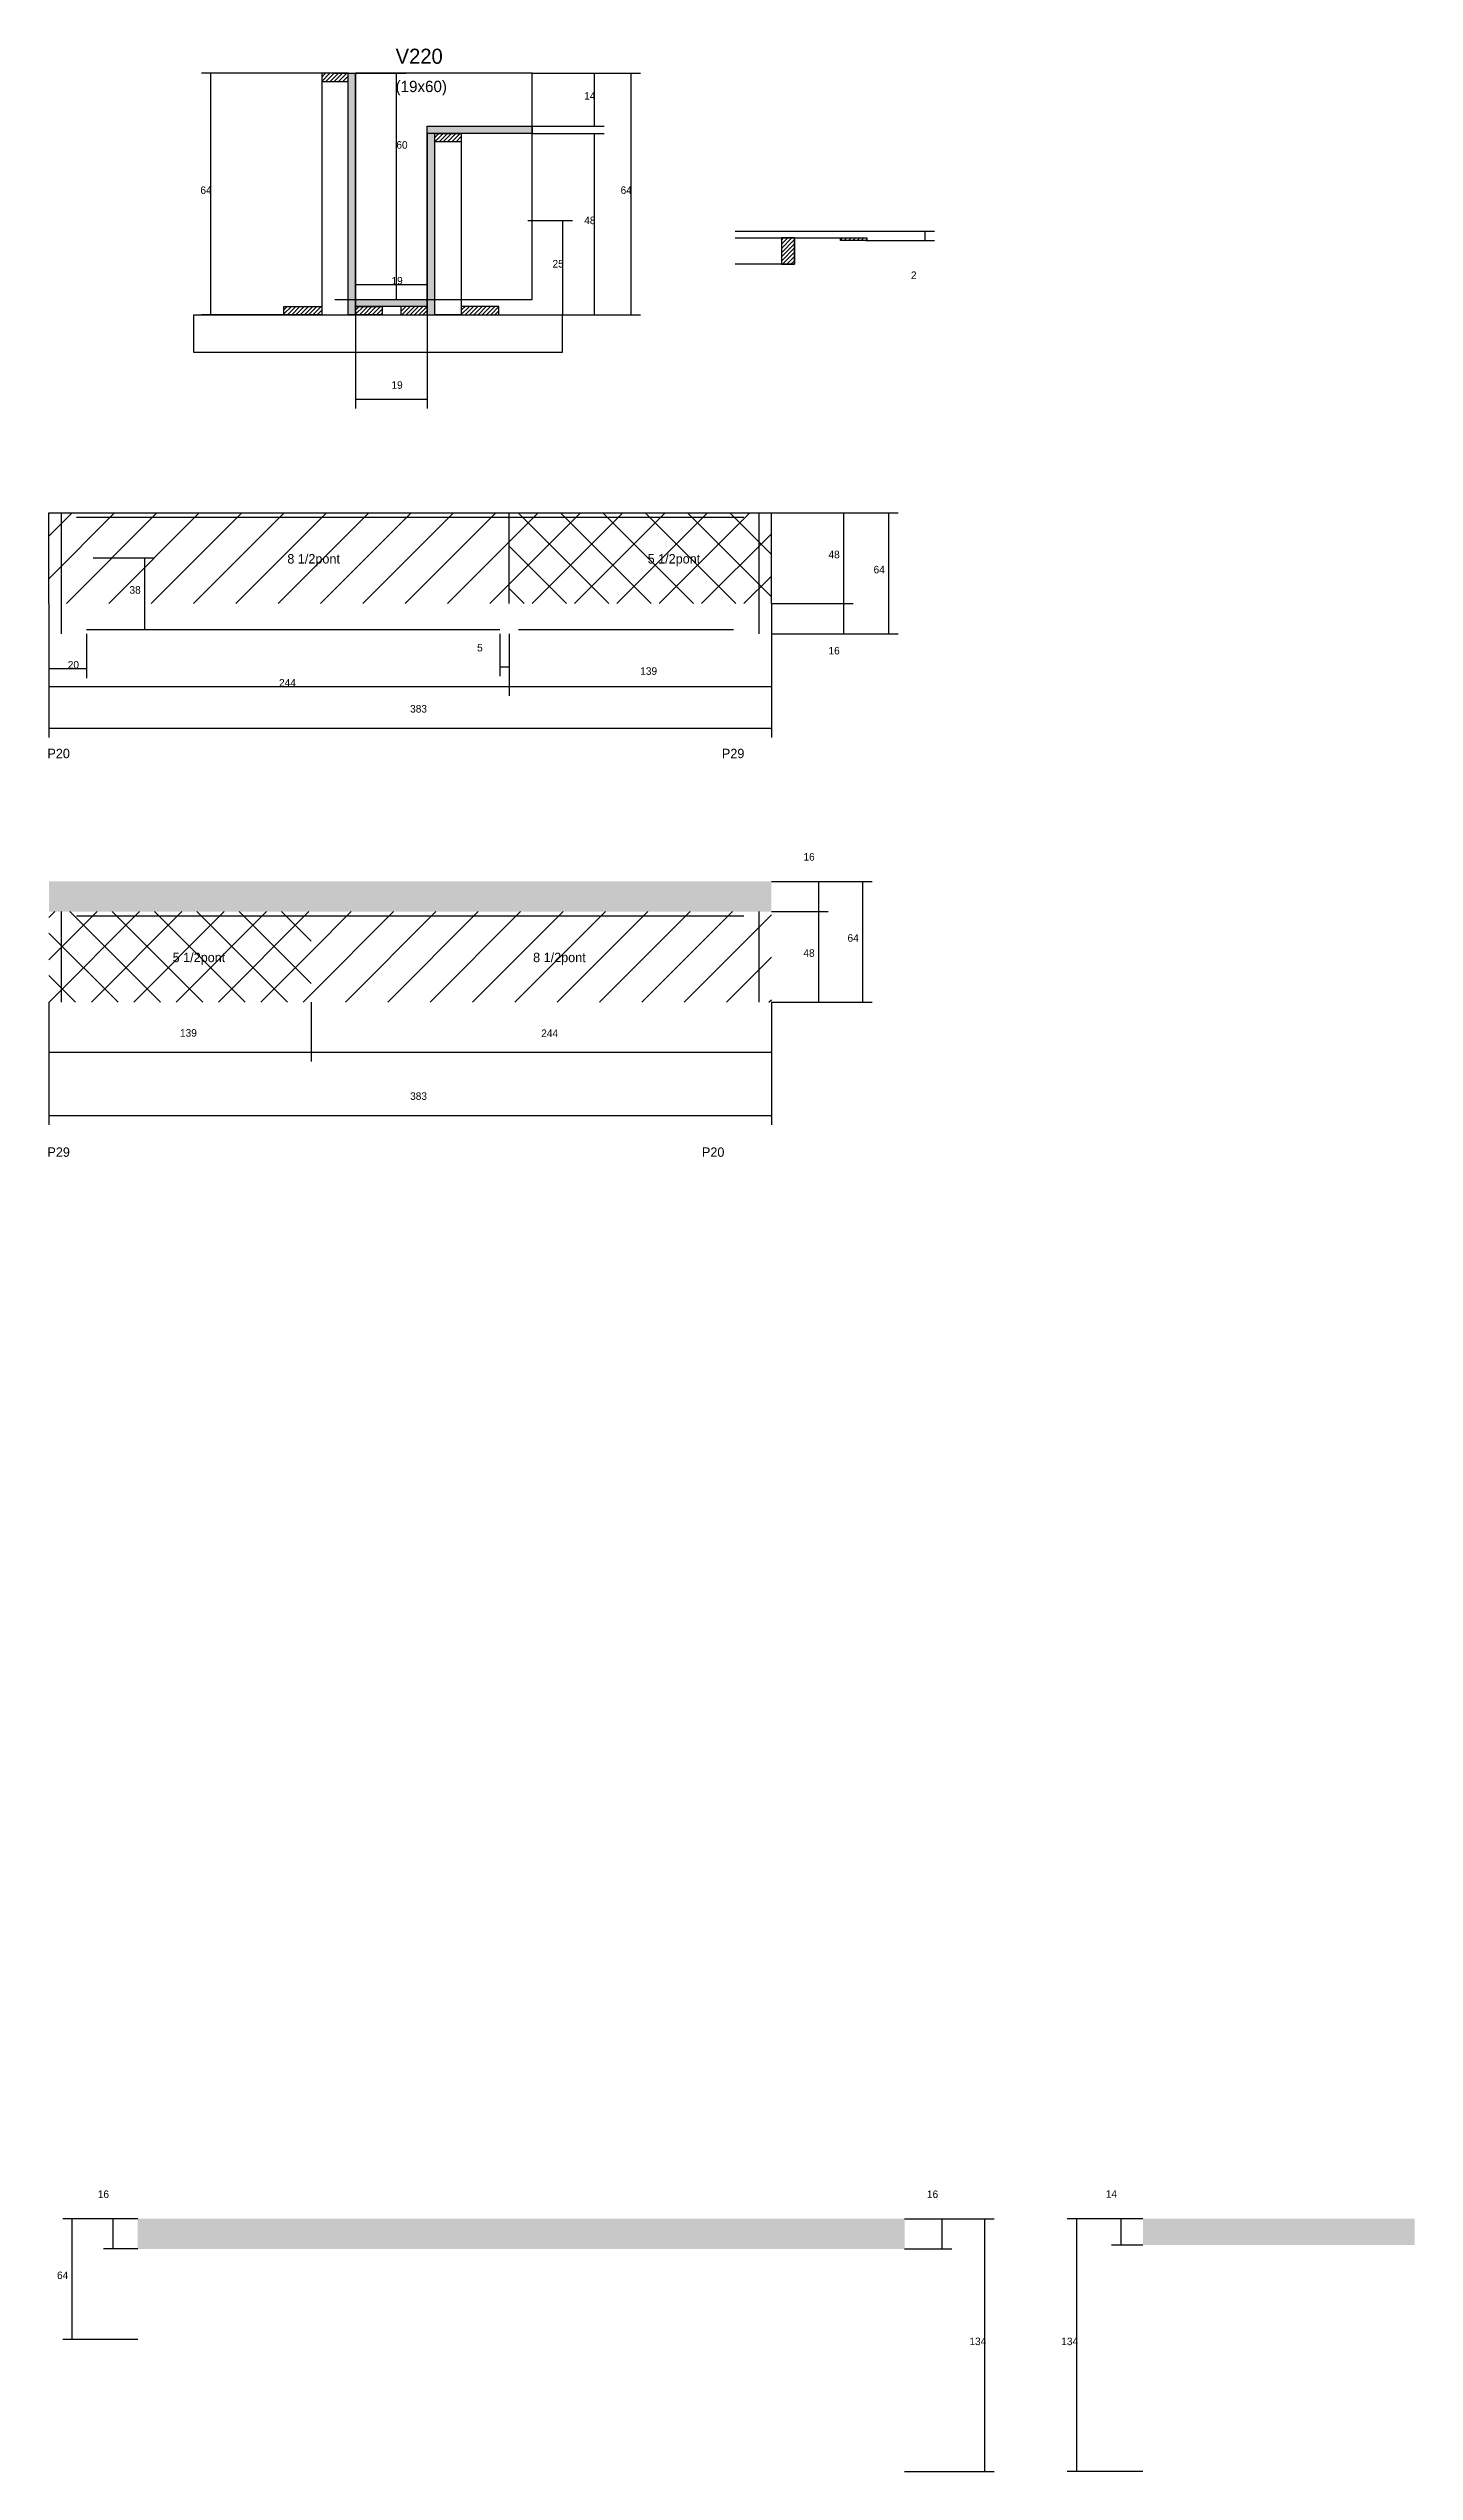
# Model space of a CAD drawing. Header units: metres. Extents: x 6021 to 6745, y 5579 to 6863.
import ezdxf

# ---------------------------------------------------------------- set-up
doc = ezdxf.new("R2010")
doc.units = ezdxf.units.M
for name, color, linetype in [('CONCRETO', 251, 'Continuous'), ('COTA', 4, 'Continuous'), ('Cota Seção (2x)', 4, 'Continuous'), ('Hachura', 253, 'Continuous'), ('Madeira', 126, 'Continuous'), ('NOMENCLATURA', 7, 'Continuous'), ('Painéis', 200, 'Continuous'), ('REAPROVEITAMENTO', 251, 'Continuous'), ('SARR_2.2x7', 40, 'Continuous'), ('Texto Seção', 7, 'Continuous')]:
    doc.layers.add(name, color=color, linetype=linetype)

msp = doc.modelspace()

# ---------------------------------------------------------------- hatches: boundary and pattern name
at = {"layer": 'COTA'}
h = msp.add_hatch(dxfattribs=at)
h.set_pattern_fill('AR-CONC', scale=0.03)
h.paths.add_polyline_path([(6403.9, 6405.7), (6403.9, 6421.7), (6403.9, 6421.7), (6020.9, 6421.7), (6020.9, 6421.7), (6020.9, 6405.7), (6020.9, 6405.7), (6403.9, 6405.7)])
h = msp.add_hatch(dxfattribs=at)
h.set_pattern_fill('AR-CONC', scale=0.03)
h.paths.add_polyline_path([(6474.5, 5696.8), (6474.5, 5712.8), (6474.5, 5712.8), (6068, 5712.8), (6068, 5712.8), (6068, 5696.8), (6068, 5696.8), (6474.5, 5696.8)])
h = msp.add_hatch(dxfattribs=at)
h.set_pattern_fill('AR-CONC', scale=0.03)
h.paths.add_polyline_path([(6744.9, 5698.8), (6744.9, 5712.8), (6744.9, 5712.8), (6600.9, 5712.8), (6600.9, 5712.8), (6600.9, 5698.8), (6600.9, 5698.8), (6744.9, 5698.8)])
at = {"layer": 'Hachura'}
h = msp.add_hatch(dxfattribs=at)
h.set_pattern_fill('ANSI31', scale=0.5)
h.paths.add_polyline_path([(6179.5, 6845.7), (6179.5, 6850.1), (6179.5, 6850.1), (6165.5, 6850.1), (6165.5, 6850.1), (6165.5, 6845.7), (6165.5, 6845.7), (6179.5, 6845.7)])
h = msp.add_hatch(color=8, dxfattribs=at)
h.dxf.hatch_style = 1
h.paths.add_polyline_path([(6179.5, 6850.1), (6183.5, 6850.1), (6183.5, 6850.1), (6183.5, 6722.1), (6183.5, 6722.1), (6179.5, 6722.1), (6179.5, 6722.1), (6179.5, 6850.1)])
h = msp.add_hatch(color=8, dxfattribs=at)
h.dxf.hatch_style = 1
h.paths.add_polyline_path([(6225.5, 6822.1), (6221.5, 6822.1), (6221.5, 6822.1), (6221.5, 6722.1), (6221.5, 6722.1), (6225.5, 6722.1), (6225.5, 6722.1), (6225.5, 6822.1)])
h = msp.add_hatch(color=8, dxfattribs=at)
h.dxf.hatch_style = 1
h.paths.add_polyline_path([(6221.5, 6818.1), (6221.5, 6822.1), (6221.5, 6822.1), (6277.1, 6822.1), (6277.1, 6822.1), (6277.1, 6818.1), (6277.1, 6818.1), (6221.5, 6818.1)])
h = msp.add_hatch(dxfattribs=at)
h.set_pattern_fill('ANSI31', scale=0.5)
h.paths.add_polyline_path([(6225.5, 6813.7), (6225.5, 6818.1), (6225.5, 6818.1), (6239.5, 6818.1), (6239.5, 6818.1), (6239.5, 6813.7), (6239.5, 6813.7), (6225.5, 6813.7)])
h = msp.add_hatch(dxfattribs=at)
h.set_pattern_fill('ANSI31', scale=0.5)
h.paths.add_polyline_path([(6416.2, 6762.8), (6409.2, 6762.8), (6409.2, 6748.8), (6416.2, 6748.8)])
h = msp.add_hatch(dxfattribs=at)
h.set_pattern_fill('ANSI31', scale=0.5)
h.paths.add_polyline_path([(6440.6, 6762.8), (6440.6, 6761.4), (6440.6, 6761.4), (6454.5, 6761.4), (6454.5, 6761.4), (6454.5, 6762.8), (6454.5, 6762.8), (6440.6, 6762.8)])
h = msp.add_hatch(dxfattribs=at)
h.set_pattern_fill('ANSI31', scale=0.5)
h.paths.add_polyline_path([(6145.5, 6722.1), (6145.5, 6726.5), (6145.5, 6726.5), (6165.5, 6726.5), (6165.5, 6726.5), (6165.5, 6722.1), (6165.5, 6722.1), (6145.5, 6722.1)])
h = msp.add_hatch(color=8, dxfattribs=at)
h.dxf.hatch_style = 1
h.paths.add_polyline_path([(6183.5, 6726.5), (6183.5, 6730.1), (6183.5, 6730.1), (6221.5, 6730.1), (6221.5, 6730.1), (6221.5, 6726.5), (6221.5, 6726.5), (6183.5, 6726.5)])
h = msp.add_hatch(dxfattribs=at)
h.set_pattern_fill('ANSI31', scale=0.5)
h.paths.add_polyline_path([(6183.5, 6722.1), (6183.5, 6726.5), (6183.5, 6726.5), (6197.5, 6726.5), (6197.5, 6726.5), (6197.5, 6722.1), (6197.5, 6722.1), (6183.5, 6722.1)])
h = msp.add_hatch(dxfattribs=at)
h.set_pattern_fill('ANSI31', scale=0.5)
h.paths.add_polyline_path([(6221.5, 6722.1), (6221.5, 6726.5), (6221.5, 6726.5), (6207.5, 6726.5), (6207.5, 6726.5), (6207.5, 6722.1), (6207.5, 6722.1), (6221.5, 6722.1)])
h = msp.add_hatch(dxfattribs=at)
h.set_pattern_fill('ANSI31', scale=0.5)
h.paths.add_polyline_path([(6259.5, 6722.1), (6259.5, 6726.5), (6259.5, 6726.5), (6239.5, 6726.5), (6239.5, 6726.5), (6239.5, 6722.1), (6239.5, 6722.1), (6259.5, 6722.1)])
at = {"layer": 'REAPROVEITAMENTO'}
h = msp.add_hatch(dxfattribs=at)
h.set_pattern_fill('ANSI31', scale=5)
h.paths.add_polyline_path([(6264.9, 6617), (6020.9, 6617), (6020.9, 6617), (6020.9, 6569), (6020.9, 6569), (6264.9, 6569), (6264.9, 6569), (6264.9, 6617)])
h = msp.add_hatch(dxfattribs=at)
h.set_pattern_fill('ANSI37', scale=5)
h.paths.add_polyline_path([(6403.9, 6617), (6264.9, 6617), (6264.9, 6617), (6264.9, 6569), (6264.9, 6569), (6403.9, 6569), (6403.9, 6569), (6403.9, 6617)])
h = msp.add_hatch(dxfattribs=at)
h.set_pattern_fill('ANSI37', scale=5)
h.paths.add_polyline_path([(6020.9, 6357.7), (6159.9, 6357.7), (6159.9, 6357.7), (6159.9, 6405.7), (6159.9, 6405.7), (6020.9, 6405.7), (6020.9, 6405.7), (6020.9, 6357.7)])
h = msp.add_hatch(dxfattribs=at)
h.set_pattern_fill('ANSI31', scale=5)
h.paths.add_polyline_path([(6159.9, 6357.7), (6403.9, 6357.7), (6403.9, 6357.7), (6403.9, 6405.7), (6403.9, 6405.7), (6159.9, 6405.7), (6159.9, 6405.7), (6159.9, 6357.7)])

# ---------------------------------------------------------------- linework, layer by layer
at = {"layer": 'CONCRETO'}
for points in [[(6277.1, 6822.1), (6277.1, 6850.1), (6183.5, 6850.1), (6183.5, 6822.1), (6183.5, 6822.1), (6183.5, 6730.1), (6221.5, 6730.1), (6221.5, 6822.1)], [(6183.5, 6730.1), (6277.1, 6730.1), (6277.1, 6850.1), (6183.5, 6850.1)]]:
    msp.add_lwpolyline(points, close=True, dxfattribs=at)
at = {"layer": 'COTA'}
for p, q in [((6165.5, 6850.1), (6101.7, 6850.1)), ((6106.7, 6722.1), (6106.7, 6850.1)), ((6277.1, 6850.1), (6334.5, 6850.1)), ((6277.1, 6850.1), (6315.2, 6850.1)), ((6310.2, 6822.1), (6310.2, 6850.1)), ((6329.5, 6722.1), (6329.5, 6850.1)), ((6277.1, 6822.1), (6315.2, 6822.1)), ((6277.1, 6818.1), (6315.2, 6818.1)), ((6310.2, 6722.1), (6310.2, 6818.1)), ((6274.8, 6772), (6298.4, 6772)), ((6293.4, 6722.1), (6293.4, 6772)), ((6454, 6766.4), (6490.4, 6766.4)), ((6454, 6761.4), (6490.4, 6761.4)), ((6485.4, 6761.4), (6485.4, 6766.4)), ((6149.9, 6722.1), (6101.7, 6722.1)), ((6183.5, 6722.1), (6183.5, 6672.3)), ((6221.5, 6722.1), (6221.5, 6672.3)), ((6255.1, 6722.1), (6334.5, 6722.1)), ((6255.1, 6722.1), (6315.2, 6722.1)), ((6274.8, 6722.1), (6298.4, 6722.1)), ((6183.5, 6677.3), (6221.5, 6677.3)), ((6020.9, 6569), (6020.9, 6520)), ((6020.9, 6569), (6020.9, 6498)), ((6403.9, 6569), (6403.9, 6520)), ((6403.9, 6569), (6403.9, 6498)), ((6264.9, 6553), (6264.9, 6520)), ((6264.9, 6553), (6264.9, 6520)), ((6020.9, 6525), (6264.9, 6525)), ((6264.9, 6525), (6403.9, 6525)), ((6020.9, 6503), (6403.9, 6503)), ((6020.9, 6357.7), (6020.9, 6326.2)), ((6020.9, 6357.7), (6020.9, 6292.6)), ((6159.9, 6357.7), (6159.9, 6326.2)), ((6159.9, 6357.7), (6159.9, 6326.2)), ((6403.9, 6357.7), (6403.9, 6326.2)), ((6403.9, 6357.7), (6403.9, 6292.6)), ((6020.9, 6331.2), (6159.9, 6331.2)), ((6159.9, 6331.2), (6403.9, 6331.2)), ((6020.9, 6297.6), (6403.9, 6297.6)), ((6068, 5712.8), (6028.3, 5712.8)), ((6033.3, 5648.8), (6033.3, 5712.8)), ((6068, 5712.8), (6049.9, 5712.8)), ((6054.9, 5696.8), (6054.9, 5712.8)), ((6068, 5696.8), (6049.9, 5696.8)), ((6068, 5648.8), (6028.3, 5648.8))]:
    msp.add_line(p, q, dxfattribs=at)
at = {"layer": 'Cota Seção (2x)'}
for p, q in [((6172.5, 6850.1), (6210.1, 6850.1)), ((6205.1, 6730.1), (6205.1, 6850.1)), ((6183.5, 6722.1), (6183.5, 6743.1)), ((6183.5, 6738.1), (6221.5, 6738.1)), ((6221.5, 6722.1), (6221.5, 6743.1)), ((6172.5, 6730.1), (6210.1, 6730.1)), ((6403.9, 6617), (6447.3, 6617)), ((6403.9, 6617), (6471.2, 6617)), ((6442.3, 6569), (6442.3, 6617)), ((6466.2, 6553), (6466.2, 6617)), ((6044.4, 6593.2), (6076.8, 6593.2)), ((6071.8, 6555.2), (6071.8, 6593.2)), ((6403.9, 6569), (6447.3, 6569)), ((6403.9, 6569), (6447.3, 6569)), ((6442.3, 6553), (6442.3, 6569)), ((6020.9, 6553), (6020.9, 6529.5)), ((6040.9, 6553), (6040.9, 6529.5)), ((6044.4, 6555.2), (6076.8, 6555.2)), ((6259.9, 6553), (6259.9, 6530.5)), ((6264.9, 6553), (6264.9, 6530.5)), ((6403.9, 6553), (6447.3, 6553)), ((6403.9, 6553), (6471.2, 6553)), ((6020.9, 6534.5), (6040.9, 6534.5)), ((6259.9, 6535.5), (6264.9, 6535.5)), ((6403.9, 6421.7), (6434, 6421.7)), ((6403.9, 6421.7), (6457.4, 6421.7)), ((6429, 6405.7), (6429, 6421.7)), ((6452.4, 6357.7), (6452.4, 6421.7)), ((6403.9, 6405.7), (6434, 6405.7)), ((6403.9, 6405.7), (6434, 6405.7)), ((6429, 6357.7), (6429, 6405.7)), ((6403.9, 6357.7), (6434, 6357.7)), ((6403.9, 6357.7), (6457.4, 6357.7)), ((6474.5, 5712.8), (6499.5, 5712.8)), ((6474.5, 5712.8), (6522.1, 5712.8)), ((6494.5, 5696.8), (6494.5, 5712.8)), ((6517.1, 5578.8), (6517.1, 5712.8)), ((6600.9, 5712.8), (6560.8, 5712.8)), ((6565.8, 5578.8), (6565.8, 5712.8)), ((6600.9, 5712.8), (6584.3, 5712.8)), ((6589.3, 5698.8), (6589.3, 5712.8)), ((6474.5, 5696.8), (6499.5, 5696.8)), ((6600.9, 5698.8), (6584.3, 5698.8)), ((6474.5, 5578.8), (6522.1, 5578.8)), ((6600.9, 5578.8), (6560.8, 5578.8))]:
    msp.add_line(p, q, dxfattribs=at)
at = {"layer": 'Madeira'}
for points in [[(6179.5, 6845.7), (6179.5, 6850.1), (6165.5, 6850.1), (6165.5, 6845.7)], [(6179.5, 6850.1), (6165.5, 6850.1), (6165.5, 6722.1), (6179.5, 6722.1)], [(6225.5, 6813.7), (6225.5, 6818.1), (6239.5, 6818.1), (6239.5, 6813.7)], [(6225.5, 6818.1), (6239.5, 6818.1), (6239.5, 6722.1), (6225.5, 6722.1)], [(6416.2, 6748.8), (6416.2, 6762.8), (6409.2, 6762.8), (6409.2, 6748.8)], [(6440.6, 6762.8), (6454.5, 6762.8), (6454.5, 6761.4), (6440.6, 6761.4)], [(6293, 6702.1), (6097.8, 6702.1), (6097.8, 6722.1), (6293, 6722.1)], [(6145.5, 6722.1), (6145.5, 6726.5), (6165.5, 6726.5), (6165.5, 6722.1)], [(6183.5, 6722.1), (6183.5, 6726.5), (6197.5, 6726.5), (6197.5, 6722.1)], [(6221.5, 6722.1), (6221.5, 6726.5), (6207.5, 6726.5), (6207.5, 6722.1)], [(6259.5, 6722.1), (6259.5, 6726.5), (6239.5, 6726.5), (6239.5, 6722.1)]]:
    msp.add_lwpolyline(points, close=True, dxfattribs=at)
msp.add_lwpolyline([(6416.2, 6762.8), (6416.2, 6748.8), (6384.7, 6748.8)], dxfattribs=at)
at = {"layer": 'Painéis'}
for p, q in [((6183.5, 6722.1), (6183.5, 6850.1)), ((6221.5, 6822.1), (6277.1, 6822.1)), ((6221.5, 6818.1), (6221.5, 6822.1)), ((6277.1, 6818.1), (6277.1, 6822.1)), ((6221.5, 6722.1), (6221.5, 6818.1)), ((6384.7, 6766.4), (6454.5, 6766.4)), ((6384.7, 6762.8), (6454.5, 6762.8)), ((6183.5, 6730.1), (6221.5, 6730.1)), ((6183.5, 6726.5), (6183.5, 6730.1)), ((6221.5, 6726.5), (6221.5, 6730.1)), ((6020.9, 6617), (6403.9, 6617)), ((6020.9, 6569), (6020.9, 6617)), ((6264.9, 6569), (6264.9, 6617)), ((6403.9, 6569), (6403.9, 6617))]:
    msp.add_line(p, q, dxfattribs=at)
for points in [[(6179.5, 6850.1), (6183.5, 6850.1), (6183.5, 6722.1), (6179.5, 6722.1)], [(6221.5, 6818.1), (6221.5, 6822.1), (6277.1, 6822.1), (6277.1, 6818.1)], [(6225.5, 6818.1), (6221.5, 6818.1), (6221.5, 6722.1), (6225.5, 6722.1)], [(6183.5, 6726.5), (6183.5, 6730.1), (6221.5, 6730.1), (6221.5, 6726.5)]]:
    msp.add_lwpolyline(points, close=True, dxfattribs=at)
at = {"layer": 'SARR_2.2x7'}
for p, q in [((6027.5, 6569), (6027.5, 6617)), ((6035.5, 6614.8), (6264.9, 6614.8)), ((6264.9, 6614.8), (6389.4, 6614.8)), ((6397.4, 6569), (6397.4, 6617)), ((6027.5, 6553), (6027.5, 6569)), ((6397.4, 6553), (6397.4, 6569)), ((6040.9, 6555.2), (6259.9, 6555.2)), ((6269.9, 6555.2), (6383.9, 6555.2)), ((6027.5, 6357.7), (6027.5, 6405.7)), ((6035.5, 6403.5), (6159.9, 6403.5)), ((6159.9, 6403.5), (6389.4, 6403.5)), ((6397.4, 6357.7), (6397.4, 6405.7))]:
    msp.add_line(p, q, dxfattribs=at)

# ---------------------------------------------------------------- texts
at = {"layer": 'COTA'}
for s, p in [('14', (6304.7, 6836.1)), ('64', (6101.2, 6786.1)), ('64', (6324, 6786.1)), ('48', (6304.7, 6770.1)), ('25', (6287.9, 6747.1)), ('2', (6477.9, 6741)), ('19', (6202.5, 6682.8)), ('244', (6142.9, 6525)), ('139', (6334.4, 6531.2)), ('383', (6212.4, 6511.2)), ('139', (6090.4, 6339.4)), ('244', (6281.9, 6339.2)), ('383', (6212.4, 6305.9)), ('16', (6046.8, 5723.8)), ('64', (6025.2, 5680.8))]:
    msp.add_text(s, height=4, dxfattribs=at).set_placement(p)
at = {"layer": 'Cota Seção (2x)'}
for s, p in [('60', (6205.1, 6810.1)), ('19', (6202.5, 6738.1)), ('48', (6434.2, 6593)), ('38', (6063.6, 6574.2)), ('64', (6458.1, 6585)), ('20', (6030.9, 6534.5)), ('5', (6247.9, 6543.6)), ('16', (6434.2, 6542)), ('16', (6420.9, 6432.7)), ('48', (6420.9, 6381.7)), ('64', (6444.3, 6389.7)), ('16', (6486.4, 5723.8)), ('14', (6581.2, 5723.9)), ('134', (6508.9, 5645.8)), ('134', (6557.6, 5645.8))]:
    msp.add_text(s, height=4, dxfattribs=at).set_placement(p)
at = {"layer": 'NOMENCLATURA'}
for s, p in [('8 1/2pont', (6147.3, 6590.2)), ('5 1/2pont', (6338.3, 6590.2)), ('P20', (6020.1, 6487)), ('P29', (6377.7, 6487)), ('5 1/2pont', (6086.5, 6378.9)), ('8 1/2pont', (6277.6, 6378.9)), ('P29', (6020.1, 6275.7)), ('P20', (6367.1, 6275.7))]:
    msp.add_text(s, height=5, dxfattribs=at).set_placement(p)
at = {"layer": 'Texto Seção'}
for s, height, p in [('V220', 8, (6204.7, 6855.1)), ('(19x60)', 6, (6204.7, 6840.1))]:
    msp.add_text(s, height=height, dxfattribs=at).set_placement(p)

doc.saveas('drawing.dxf')
